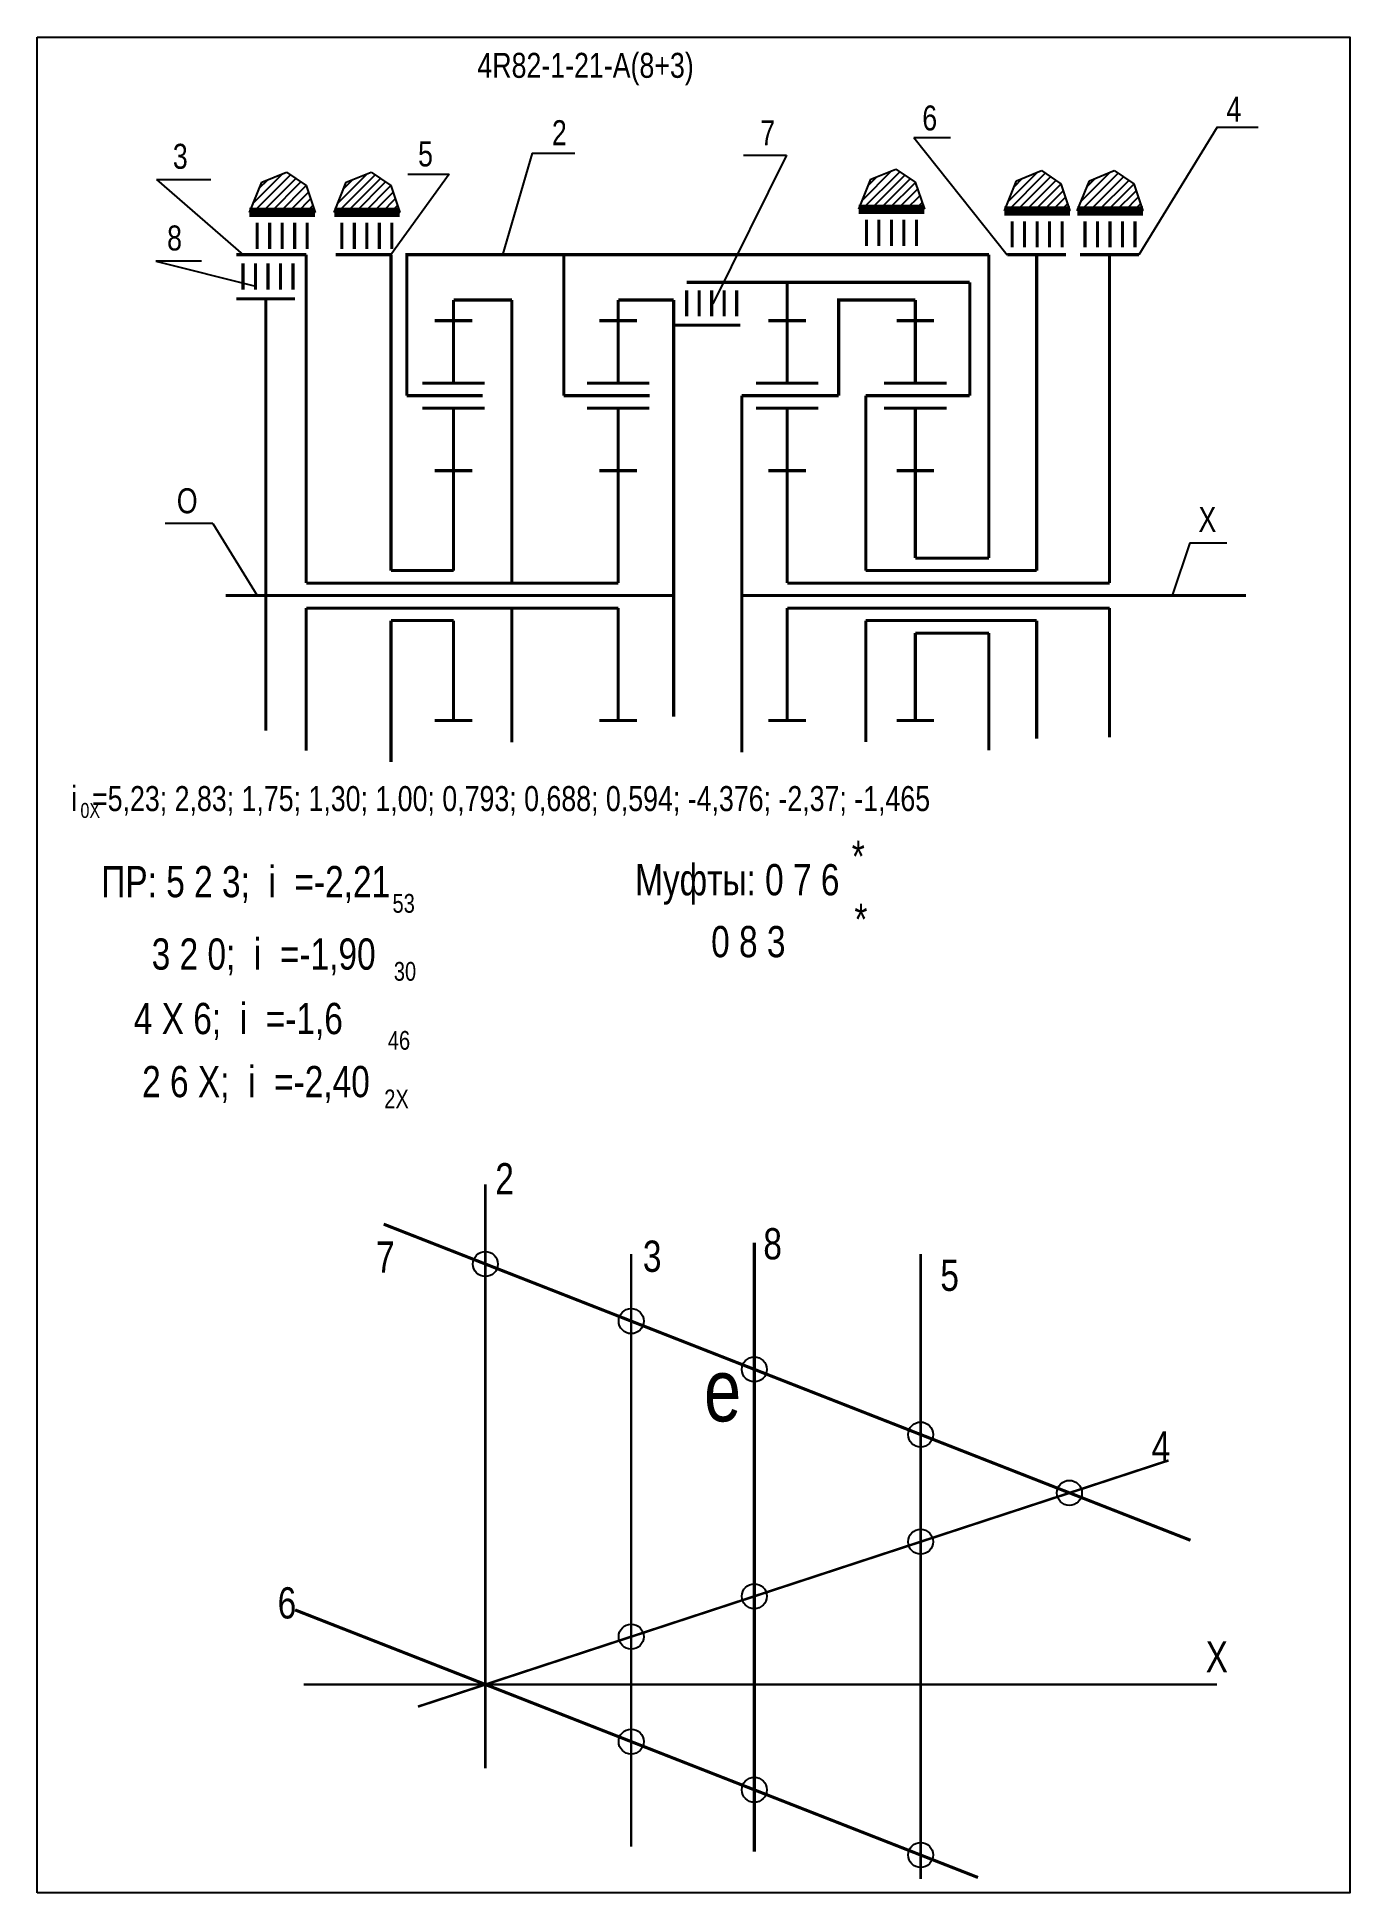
# Model space of a CAD drawing. Extents: x -352 to -142, y 153 to 450.
import ezdxf

# ---------------------------------------------------------------- set-up
doc = ezdxf.new("R2010")
doc.units = 0
doc.header["$LTSCALE"] = 15
doc.layers.get('0').update_dxf_attribs({"linetype": 'CONTINUOUS'})
doc.layers.add('DIM', color=92, linetype='CONTINUOUS')
doc.layers.add('MAIN', color=5, linetype='CONTINUOUS')
doc.styles.add('AMK', font='amk.shx', dxfattribs={"width": 0.8})

msp = doc.modelspace()

# ---------------------------------------------------------------- hatches: boundary and pattern name
at = {"layer": 'DIM'}
h = msp.add_hatch(dxfattribs=at)
h.set_pattern_fill('_USER', color=0, angle=45, style=0, pattern_type=0)
h.set_pattern_definition([(45, (-66.219, -3.8829), (-0.7071068, 0.7071068), [])])
h.paths.add_polyline_path([(-316.51, 426.64), (-318.46, 421.82), (-307.96, 421.82), (-309.41, 426.14), (-312.53, 428.25)])
h = msp.add_hatch(dxfattribs=at)
h.set_pattern_fill('_USER', color=0, angle=45, style=0, pattern_type=0)
h.set_pattern_definition([(45, (-52.6719, -3.8829), (-0.7071068, 0.7071068), [])])
h.paths.add_polyline_path([(-302.97, 426.64), (-304.91, 421.82), (-294.42, 421.82), (-295.86, 426.14), (-298.98, 428.25)])
h = msp.add_hatch(dxfattribs=at)
h.set_pattern_fill('_USER', color=0, angle=45, style=0, pattern_type=0)
h.set_pattern_definition([(45, (31.2415, -3.3879), (-0.7071068, 0.7071068), [])])
h.paths.add_polyline_path([(-219.05, 427.13), (-221, 422.31), (-210.5, 422.31), (-211.95, 426.63), (-215.07, 428.75)])
h = msp.add_hatch(dxfattribs=at)
h.set_pattern_fill('_USER', color=0, angle=45, style=0, pattern_type=0)
h.set_pattern_definition([(45, (54.5372, -3.6378), (-0.7071068, 0.7071068), [])])
h.paths.add_polyline_path([(-195.76, 426.88), (-197.7, 422.06), (-187.21, 422.06), (-188.66, 426.38), (-191.77, 428.5)])
h = msp.add_hatch(dxfattribs=at)
h.set_pattern_fill('_USER', color=0, angle=45, style=0, pattern_type=0)
h.set_pattern_definition([(45, (66.193, -3.6378), (-0.7071068, 0.7071068), [])])
h.paths.add_polyline_path([(-184.1, 426.88), (-186.05, 422.06), (-175.55, 422.06), (-177, 426.38), (-180.11, 428.5)])

# ---------------------------------------------------------------- linework, layer by layer
at = {"const_width": 0.4}
for points in [[(-280.72, 266.24), (-280.72, 172.82)], [(-257.4, 255.14), (-257.4, 160.27)], [(-211.1, 255.14), (-211.1, 155.11)], [(-291.52, 182.67), (-171.44, 222.08)]]:
    msp.add_lwpolyline(points, dxfattribs=at)
at = {"layer": 'DIM', "color": 0}
for p, q in [((-212.21, 433.82), (-206.3, 433.82)), ((-212.21, 433.82), (-197.24, 415.04)), ((-163.65, 435.47), (-176.17, 415.04)), ((-163.65, 435.47), (-157.08, 435.47)), ((-273.24, 431.28), (-277.99, 415.04)), ((-273.24, 431.28), (-266.39, 431.28)), ((-232.56, 430.98), (-244.32, 407.16)), ((-239.43, 430.98), (-232.56, 430.98)), ((-316.51, 426.64), (-312.53, 428.25)), ((-312.53, 428.25), (-309.41, 426.14)), ((-302.97, 426.64), (-298.98, 428.25)), ((-298.98, 428.25), (-295.86, 426.14)), ((-286.54, 427.91), (-295.83, 415.04)), ((-293.11, 427.91), (-286.54, 427.91)), ((-219.05, 427.13), (-215.07, 428.75)), ((-215.07, 428.75), (-211.95, 426.63)), ((-195.76, 426.88), (-191.77, 428.5)), ((-191.77, 428.5), (-188.66, 426.38)), ((-184.1, 426.88), (-180.11, 428.5)), ((-180.11, 428.5), (-177, 426.38)), ((-333.35, 427.1), (-324.63, 427.1)), ((-333.35, 427.1), (-319.49, 415.04)), ((-318.46, 421.82), (-316.51, 426.64)), ((-309.41, 426.14), (-307.96, 421.82)), ((-304.91, 421.82), (-302.97, 426.64)), ((-295.86, 426.14), (-294.42, 421.82)), ((-221, 422.31), (-219.05, 427.13)), ((-211.95, 426.63), (-210.5, 422.31)), ((-197.7, 422.06), (-195.76, 426.88)), ((-188.66, 426.38), (-187.21, 422.06)), ((-186.05, 422.06), (-184.1, 426.88)), ((-177, 426.38), (-175.55, 422.06)), ((-219.75, 422.12), (-212.83, 422.12)), ((-196.45, 421.87), (-189.54, 421.87)), ((-184.79, 421.87), (-177.88, 421.87)), ((-326.16, 414.03), (-333.42, 414.03)), ((-333.42, 414.03), (-317.49, 410.01)), ((-324.35, 372.05), (-331.95, 372.05)), ((-324.35, 372.05), (-317.21, 360.49)), ((-168.04, 368.95), (-170.85, 360.49)), ((-168.04, 368.95), (-162.13, 368.95))]:
    msp.add_line(p, q, dxfattribs=at)
for points, const_width in [([(-309.38, 415.04), (-320.55, 415.04)], 0.5), ([(-309.38, 415.04), (-309.38, 362.49)], 0.5), ([(-295.83, 415.04), (-304.66, 415.04)], 0.5), ([(-295.83, 415.04), (-295.83, 364.49)], 0.5), ([(-293.29, 392.49), (-293.29, 415.04), (-200.18, 415.04)], 0.5), ([(-268.19, 392.49), (-268.19, 415.04)], 0.5), ([(-200.18, 415.04), (-200.18, 366.49)], 0.5), ([(-192.53, 415.04), (-192.53, 364.49)], 0.5), ([(-180.88, 415.04), (-180.88, 362.49)], 0.5), ([(-232.44, 410.62), (-248.53, 410.62)], 0.5), ([(-203.23, 410.62), (-232.44, 410.62), (-232.44, 404.49)], 0.5), ([(-203.23, 410.62), (-203.23, 392.49)], 0.5), ([(-320.55, 407.97), (-311.16, 407.97)], 0.5), ([(-315.86, 407.97), (-315.86, 338.87)], 0.5), ([(-276.49, 407.8), (-285.82, 407.8)], 0.5), ([(-276.49, 407.8), (-276.49, 362.49)], 0.5), ([(-259.48, 407.8), (-250.61, 407.8)], 0.5), ([(-250.61, 341.12), (-250.61, 407.8)], 0.5), ([(-211.95, 407.8), (-224.21, 407.8), (-224.21, 392.49)], 0.5), ([(-290.07, 392.49), (-291.24, 392.49)], 0.5), ([(-239.71, 392.49), (-239.71, 335.41)], 0.5), ([(-219.87, 392.49), (-219.87, 364.49)], 0.5), ([(-200.18, 366.49), (-211.95, 366.49)], 0.5), ([(-309.38, 362.49), (-259.48, 362.49)], 0.5), ([(-295.83, 364.49), (-285.82, 364.49)], 0.5), ([(-180.88, 362.49), (-232.44, 362.49)], 0.5), ([(-192.53, 364.49), (-219.87, 364.49)], 0.5), ([(-211.95, 362.49), (-199.71, 362.49)], 0.5), ([(-322.25, 360.49), (-250.61, 360.49)], 0.5), ([(-239.71, 360.49), (-159.04, 360.49)], 0.5), ([(-219.87, 360.49), (-205.83, 360.49)], 0.5), ([(-309.38, 358.49), (-259.48, 358.49)], 0.5), ([(-309.38, 358.49), (-309.38, 335.65)], 0.5), ([(-295.83, 356.49), (-285.82, 356.49)], 0.5), ([(-295.83, 356.49), (-295.83, 333.85)], 0.5), ([(-276.49, 358.49), (-276.49, 337.01)], 0.5), ([(-180.88, 358.49), (-232.44, 358.49)], 0.5), ([(-219.87, 356.49), (-219.87, 337.03)], 0.5), ([(-192.53, 356.49), (-219.87, 356.49)], 0.5), ([(-211.95, 358.49), (-199.71, 358.49)], 0.5), ([(-192.53, 356.49), (-192.53, 337.57)], 0.5), ([(-180.88, 358.49), (-180.88, 337.8)], 0.5), ([(-200.18, 354.49), (-211.95, 354.49)], 0.5), ([(-200.18, 354.49), (-200.18, 335.71)], 0.5), ([(-167.93, 209.3), (-296.99, 259.89)], 0.5), ([(-237.7, 256.94), (-237.7, 159.48)], 0.5), ([(-201.92, 155.33), (-311.16, 198.15)], 0.5), ([(-309.78, 186.22), (-163.68, 186.22)], 0.4)]:
    msp.add_lwpolyline(points, dxfattribs=dict(at, const_width=const_width))
for centre in [(-280.72, 253.51), (-257.4, 244.37), (-237.7, 236.65), (-211.1, 226.22), (-187.29, 216.88), (-211.1, 209.07), (-237.7, 200.34), (-257.4, 193.87), (-257.4, 177.08), (-237.7, 169.36), (-211.1, 158.93)]:
    msp.add_circle(centre, 2, dxfattribs=at)
at = {"layer": 'MAIN'}
for points in [[(-352.43, 152.87), (-352.43, 449.87)], [(-352.43, 449.87), (-142.43, 449.87), (-142.43, 152.87), (-352.43, 152.87)]]:
    msp.add_lwpolyline(points, dxfattribs=at)
at = {"layer": 'MAIN', "color": 0}
for points, const_width in [([(-318.46, 421.82), (-307.96, 421.82)], 1.5), ([(-304.91, 421.82), (-294.42, 421.82)], 1.5), ([(-221, 422.31), (-210.5, 422.31)], 1.5), ([(-197.7, 422.06), (-187.21, 422.06)], 1.5), ([(-186.05, 422.06), (-175.55, 422.06)], 1.5), ([(-309.23, 420.17), (-309.23, 415.97)], 0.5), ([(-295.68, 420.17), (-295.68, 415.97)], 0.5), ([(-211.77, 420.66), (-211.77, 416.46)], 0.5), ([(-188.47, 420.41), (-188.47, 416.21)], 0.5), ([(-176.81, 420.41), (-176.81, 416.21)], 0.5), ([(-311.49, 413.67), (-311.49, 409.47)], 0.5), ([(-197.24, 415.04), (-187.83, 415.04)], 0.5), ([(-185.58, 415.04), (-176.17, 415.04)], 0.5), ([(-285.82, 404.49), (-285.82, 407.8)], 0.5), ([(-259.48, 404.49), (-259.48, 407.8)], 0.5), ([(-240.53, 409.36), (-240.53, 405.16)], 0.5), ([(-211.95, 394.49), (-211.95, 407.8)], 0.5), ([(-285.82, 404.49), (-288.82, 404.49)], 0.5), ([(-285.82, 394.49), (-285.82, 404.49)], 0.5), ([(-285.82, 404.49), (-282.82, 404.49)], 0.5), ([(-259.48, 404.49), (-262.48, 404.49)], 0.5), ([(-259.48, 394.49), (-259.48, 404.49)], 0.5), ([(-259.48, 404.49), (-256.48, 404.49)], 0.5), ([(-250.61, 403.77), (-239.94, 403.77)], 0.5), ([(-232.44, 404.49), (-235.44, 404.49)], 0.5), ([(-232.44, 394.49), (-232.44, 404.49)], 0.5), ([(-232.44, 404.49), (-229.44, 404.49)], 0.5), ([(-211.95, 404.49), (-214.95, 404.49)], 0.5), ([(-211.95, 404.49), (-208.95, 404.49)], 0.5), ([(-281.16, 392.49), (-293.29, 392.49)], 0.5), ([(-254.44, 392.49), (-268.19, 392.49)], 0.5), ([(-224.21, 392.49), (-239.71, 392.49)], 0.5), ([(-203.23, 392.49), (-219.87, 392.49)], 0.5), ([(-285.82, 390.49), (-290.82, 390.49)], 0.5), ([(-285.82, 380.49), (-285.82, 390.49), (-280.82, 390.49)], 0.5), ([(-259.48, 390.49), (-264.48, 390.49)], 0.5), ([(-259.48, 380.49), (-259.48, 390.49), (-254.48, 390.49)], 0.5), ([(-232.44, 390.49), (-237.44, 390.49)], 0.5), ([(-232.44, 380.49), (-232.44, 390.49), (-227.44, 390.49)], 0.5), ([(-211.95, 390.49), (-216.95, 390.49)], 0.5), ([(-211.95, 380.49), (-211.95, 390.49), (-206.95, 390.49)], 0.5), ([(-285.82, 380.49), (-288.82, 380.49)], 0.5), ([(-285.82, 364.49), (-285.82, 380.49)], 0.5), ([(-285.82, 380.49), (-282.82, 380.49)], 0.5), ([(-259.48, 380.49), (-262.48, 380.49)], 0.5), ([(-259.48, 362.49), (-259.48, 380.49)], 0.5), ([(-259.48, 380.49), (-256.48, 380.49)], 0.5), ([(-232.44, 380.49), (-235.44, 380.49)], 0.5), ([(-232.44, 362.49), (-232.44, 380.49)], 0.5), ([(-232.44, 380.49), (-229.44, 380.49)], 0.5), ([(-211.95, 380.49), (-214.95, 380.49)], 0.5), ([(-211.95, 366.49), (-211.95, 380.49)], 0.5), ([(-211.95, 380.49), (-208.95, 380.49)], 0.5), ([(-285.82, 356.49), (-285.82, 340.49)], 0.5), ([(-259.48, 358.49), (-259.48, 340.49)], 0.5), ([(-232.44, 358.49), (-232.44, 340.49)], 0.5), ([(-211.95, 354.49), (-211.95, 340.49)], 0.5), ([(-285.82, 340.49), (-288.82, 340.49)], 0.5), ([(-285.82, 340.49), (-282.82, 340.49)], 0.5), ([(-259.48, 340.49), (-262.48, 340.49)], 0.5), ([(-259.48, 340.49), (-256.48, 340.49)], 0.5), ([(-232.44, 340.49), (-235.44, 340.49)], 0.5), ([(-232.44, 340.49), (-229.44, 340.49)], 0.5), ([(-211.95, 340.49), (-214.95, 340.49)], 0.5), ([(-211.95, 340.49), (-208.95, 340.49)], 0.5)]:
    msp.add_lwpolyline(points, dxfattribs=dict(at, const_width=const_width))
for points in [[(-317.23, 420.17, 0.5, 0.5, 0), (-317.23, 415.97, 0.5, 0.5, 0)], [(-315.23, 420.17, 0.5, 0.5, 0), (-315.23, 415.97, 0.5, 0.5, 0)], [(-313.23, 420.17, 0.5, 0.5, 0), (-313.23, 415.97, 0.5, 0.5, 0)], [(-311.23, 420.17, 0.5, 0.5, 0), (-311.23, 415.97, 0.5, 0.5, 0)], [(-303.68, 420.17, 0.5, 0.5, 0), (-303.68, 415.97, 0.5, 0.5, 0)], [(-301.68, 420.17, 0.5, 0.5, 0), (-301.68, 415.97, 0.5, 0.5, 0)], [(-299.68, 420.17, 0.5, 0.5, 0), (-299.68, 415.97, 0.5, 0.5, 0)], [(-297.68, 420.17, 0.5, 0.5, 0), (-297.68, 415.97, 0.5, 0.5, 0)], [(-219.77, 420.66, 0.5, 0.5, 0), (-219.77, 416.46, 0.5, 0.5, 0)], [(-217.77, 420.66, 0.5, 0.5, 0), (-217.77, 416.46, 0.5, 0.5, 0)], [(-215.77, 420.66, 0.5, 0.5, 0), (-215.77, 416.46, 0.5, 0.5, 0)], [(-213.77, 420.66, 0.5, 0.5, 0), (-213.77, 416.46, 0.5, 0.5, 0)], [(-196.47, 420.41, 0.5, 0.5, 0), (-196.47, 416.21, 0.5, 0.5, 0)], [(-194.47, 420.41, 0.5, 0.5, 0), (-194.47, 416.21, 0.5, 0.5, 0)], [(-192.47, 420.41, 0.5, 0.5, 0), (-192.47, 416.21, 0.5, 0.5, 0)], [(-190.47, 420.41, 0.5, 0.5, 0), (-190.47, 416.21, 0.5, 0.5, 0)], [(-184.81, 420.41, 0.5, 0.5, 0), (-184.81, 416.21, 0.5, 0.5, 0)], [(-182.81, 420.41, 0.5, 0.5, 0), (-182.81, 416.21, 0.5, 0.5, 0)], [(-180.81, 420.41, 0.5, 0.5, 0), (-180.81, 416.21, 0.5, 0.5, 0)], [(-178.81, 420.41, 0.5, 0.5, 0), (-178.81, 416.21, 0.5, 0.5, 0)], [(-319.49, 413.67, 0.5, 0.5, 0), (-319.49, 409.47, 0.5, 0.5, 0)], [(-317.49, 413.67, 0.5, 0.5, 0), (-317.49, 409.47, 0.5, 0.5, 0)], [(-315.49, 413.67, 0.5, 0.5, 0), (-315.49, 409.47, 0.5, 0.5, 0)], [(-313.49, 413.67, 0.5, 0.5, 0), (-313.49, 409.47, 0.5, 0.5, 0)], [(-248.53, 409.36, 0.5, 0.5, 0), (-248.53, 405.16, 0.5, 0.5, 0)], [(-246.53, 409.36, 0.5, 0.5, 0), (-246.53, 405.16, 0.5, 0.5, 0)], [(-244.53, 409.36, 0.5, 0.5, 0), (-244.53, 405.16, 0.5, 0.5, 0)], [(-242.53, 409.36, 0.5, 0.5, 0), (-242.53, 405.16, 0.5, 0.5, 0)], [(-280.82, 394.49, 0.5, 0.5, 0), (-290.82, 394.49, 0.5, 0.5, 0)], [(-254.48, 394.49, 0.5, 0.5, 0), (-264.48, 394.49, 0.5, 0.5, 0)], [(-227.44, 394.49, 0.5, 0.5, 0), (-237.44, 394.49, 0.5, 0.5, 0)], [(-206.95, 394.49, 0.5, 0.5, 0), (-216.95, 394.49, 0.5, 0.5, 0)]]:
    msp.add_lwpolyline(points, format="xyseb", dxfattribs=at)

# ---------------------------------------------------------------- texts
at = {"layer": 'DIM', "color": 0, "style": 'AMK', "width": 0.8}
for s, height, p in [('4R82-1-21-A(8+3)', 4, (-282, 443.35)), ('4', 4, (-162.17, 436.35)), ('2', 4, (-270.08, 432.57)), ('6', 4, (-210.83, 434.93)), ('7', 4, (-236.75, 432.55)), ('3', 4, (-330.72, 428.79)), ('5', 4, (-291.49, 429.17)), ('8', 4, (-331.64, 415.72)), ('O', 4, (-330.09, 373.66)), ('X', 4, (-166.65, 370.68)), ('i  =5,23; 2,83; 1,75; 1,30; 1,00; 0,793; 0,688; 0,594; -4,376; -2,37; -1,465', 4, (-346.97, 326)), ('0X', 2.4, (-345.5, 324.9)), ('*', 5, (-222.12, 316.25)), (' ПР: 5 2 3;  i  =-2,21', 5, (-343.65, 312.21)), ('Муфты: 0 7 6', 5, (-256.78, 312.52)), ('53', 3, (-295.58, 309.73)), ('*', 5, (-221.69, 306.18)), ('       0 8 3', 5, (-255.01, 302.61)), ('    3 2 0;  i  =-1,90', 5, (-340.05, 300.62)), ('30', 3, (-295.37, 298.85)), ('     4 X 6;  i  =-1,6', 5, (-344.4, 290.3)), ('46', 3, (-296.33, 287.81)), ('    2 6 X;  i  =-2,40', 5, (-341.58, 280.21)), ('2X', 3, (-296.9, 278.43)), ('2', 5, (-279.14, 264.66)), ('8', 5, (-236.26, 254.25)), ('7', 5, (-298.21, 252.12)), ('3', 5, (-255.53, 252.26)), ('5', 5, (-207.94, 249.21)), ('e', 10, (-245.75, 228.33)), ('4', 5, (-174.15, 221.76)), ('6', 5, (-313.95, 196.78)), ('X', 5, (-165.5, 188.14))]:
    msp.add_text(s, height=height, dxfattribs=at).set_placement(p)

doc.saveas('drawing.dxf')
